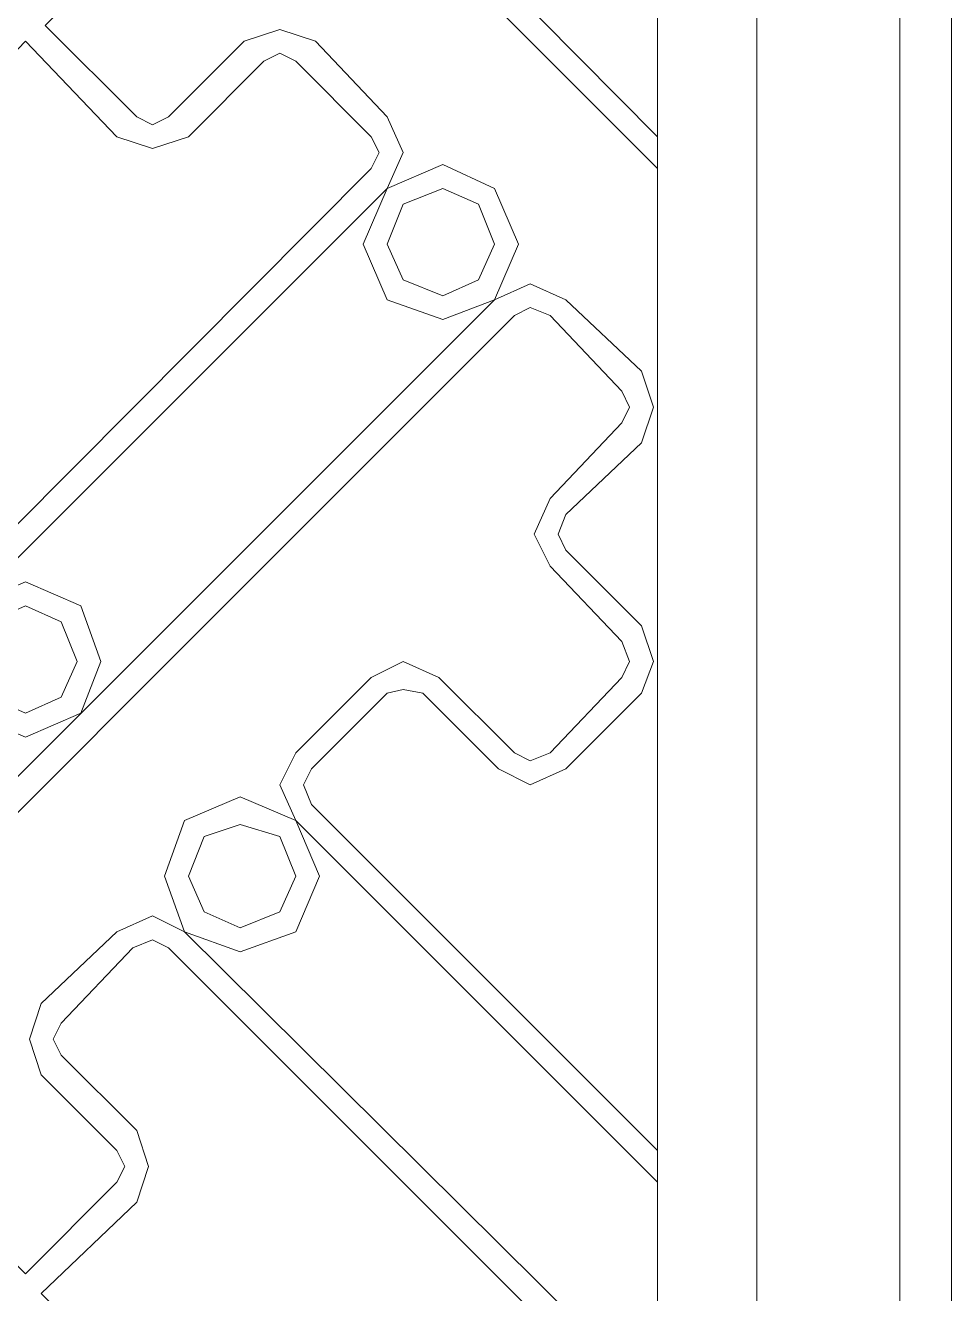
# Model space of a CAD drawing. Header units: centimetres. Extents: x -8.1 to 10.6, y -10.2 to 12.7.
# Drawn here: x 5.41 to 10.64, y 1.23 to 8.4 of the extents above; entities that cross this region are included whole.
import ezdxf

# ---------------------------------------------------------------- set-up
doc = ezdxf.new("R2010")
doc.units = ezdxf.units.CM
doc.header["$MEASUREMENT"] = 0
doc.layers.add('layer 1', color=7, linetype='Continuous')

msp = doc.modelspace()

# ---------------------------------------------------------------- linework, layer by layer
at = {"layer": 'layer 1', "color": 250, "lineweight": 0}
for points, knots in [([(-8.07089, 12.67001), (-8.07089, 12.67001), (10.64402, 12.67001), (10.64402, 12.67001), (10.64402, 12.67001), (10.64402, 12.67001), (10.64402, -10.17863), (10.64402, -10.17863), (10.64402, -10.17863), (10.64402, -10.17863), (-8.07089, -10.17863), (-8.07089, -10.17863), (-8.07089, -10.17863), (-8.07089, -10.17863), (-8.07089, 12.67001), (-8.07089, 12.67001)], [0, 0, 0, 0, 0.25, 0.25, 0.25, 0.25, 0.5, 0.5, 0.5, 0.5, 0.75, 0.75, 0.75, 0.75, 1, 1, 1, 1]), ([(-8.07089, 12.67001), (-8.07089, 12.67001), (10.64402, 12.67001), (10.64402, 12.67001), (10.64402, 12.67001), (10.64402, 12.67001), (10.64402, -10.17863), (10.64402, -10.17863), (10.64402, -10.17863), (10.64402, -10.17863), (-8.07089, -10.17863), (-8.07089, -10.17863), (-8.07089, -10.17863), (-8.07089, -10.17863), (-8.07089, 12.67001), (-8.07089, 12.67001)], [0, 0, 0, 0, 0.25, 0.25, 0.25, 0.25, 0.5, 0.5, 0.5, 0.5, 0.75, 0.75, 0.75, 0.75, 1, 1, 1, 1]), ([(-7.80124, 12.37812), (-7.80124, 12.37812), (10.35185, 12.37812), (10.35185, 12.37812), (10.35185, 12.37812), (10.35185, 12.37812), (10.35185, -9.90898), (10.35185, -9.90898), (10.35185, -9.90898), (10.35185, -9.90898), (-7.80124, -9.90898), (-7.80124, -9.90898), (-7.80124, -9.90898), (-7.80124, -9.90898), (-7.80124, 12.37812), (-7.80124, 12.37812)], [0, 0, 0, 0, 0.25, 0.25, 0.25, 0.25, 0.5, 0.5, 0.5, 0.5, 0.75, 0.75, 0.75, 0.75, 1, 1, 1, 1]), ([(-7.80124, 12.37812), (-7.80124, 12.37812), (10.35185, 12.37812), (10.35185, 12.37812), (10.35185, 12.37812), (10.35185, 12.37812), (10.35185, -9.90898), (10.35185, -9.90898), (10.35185, -9.90898), (10.35185, -9.90898), (-7.80124, -9.90898), (-7.80124, -9.90898), (-7.80124, -9.90898), (-7.80124, -9.90898), (-7.80124, 12.37812), (-7.80124, 12.37812)], [0, 0, 0, 0, 0.25, 0.25, 0.25, 0.25, 0.5, 0.5, 0.5, 0.5, 0.75, 0.75, 0.75, 0.75, 1, 1, 1, 1]), ([(-6.97005, 11.56916), (-6.97005, 11.56916), (9.54318, 11.56916), (9.54318, 11.56916), (9.54318, 11.56916), (9.54318, 11.56916), (9.54318, -9.07779), (9.54318, -9.07779), (9.54318, -9.07779), (9.54318, -9.07779), (-6.97005, -9.07779), (-6.97005, -9.07779), (-6.97005, -9.07779), (-6.97005, -9.07779), (-6.97005, 11.56916), (-6.97005, 11.56916)], [0, 0, 0, 0, 0.25, 0.25, 0.25, 0.25, 0.5, 0.5, 0.5, 0.5, 0.75, 0.75, 0.75, 0.75, 1, 1, 1, 1]), ([(-6.97005, 11.56916), (-6.97005, 11.56916), (9.54318, 11.56916), (9.54318, 11.56916), (9.54318, 11.56916), (9.54318, 11.56916), (9.54318, -9.07779), (9.54318, -9.07779), (9.54318, -9.07779), (9.54318, -9.07779), (-6.97005, -9.07779), (-6.97005, -9.07779), (-6.97005, -9.07779), (-6.97005, -9.07779), (-6.97005, 11.56916), (-6.97005, 11.56916)], [0, 0, 0, 0, 0.25, 0.25, 0.25, 0.25, 0.5, 0.5, 0.5, 0.5, 0.75, 0.75, 0.75, 0.75, 1, 1, 1, 1]), ([(1.83699, -8.53848), (1.83699, -8.53848), (1.83699, 11.00763), (1.83699, 11.00763), (1.83699, 11.00763), (1.83699, 11.00763), (8.98135, 11.00763), (8.98135, 11.00763), (8.98135, 11.00763), (8.98135, 11.00763), (8.98135, -8.53848), (8.98135, -8.53848), (8.98135, -8.53848), (8.98135, -8.53848), (1.83699, -8.53848), (1.83699, -8.53848)], [0, 0, 0, 0, 0.25, 0.25, 0.25, 0.25, 0.5, 0.5, 0.5, 0.5, 0.75, 0.75, 0.75, 0.75, 1, 1, 1, 1]), ([(1.83699, -8.53848), (1.83699, -8.53848), (1.83699, 11.00763), (1.83699, 11.00763), (1.83699, 11.00763), (1.83699, 11.00763), (8.98135, 11.00763), (8.98135, 11.00763), (8.98135, 11.00763), (8.98135, 11.00763), (8.98135, -8.53848), (8.98135, -8.53848), (8.98135, -8.53848), (8.98135, -8.53848), (1.83699, -8.53848), (1.83699, -8.53848)], [0, 0, 0, 0, 0.25, 0.25, 0.25, 0.25, 0.5, 0.5, 0.5, 0.5, 0.75, 0.75, 0.75, 0.75, 1, 1, 1, 1]), ([(8.98135, 7.77237), (8.98135, 7.77237), (6.33044, 10.4458), (6.33044, 10.4458), (6.33044, 10.4458), (6.33044, 10.4458), (6.12805, 10.53588), (6.12805, 10.53588), (6.12805, 10.53588), (6.12805, 10.53588), (5.92596, 10.4458), (5.92596, 10.4458), (5.92596, 10.4458), (5.92596, 10.4458), (5.52148, 10.01909), (5.52148, 10.01909), (5.52148, 10.01909), (5.52148, 10.01909), (5.43169, 9.83923), (5.43169, 9.83923), (5.43169, 9.83923), (5.43169, 9.83923), (5.52148, 9.63713), (5.52148, 9.63713), (5.52148, 9.63713), (5.52148, 9.63713), (5.92596, 9.21013), (5.92596, 9.21013)], [0, 0, 0, 0, 0.1428571, 0.1428571, 0.1428571, 0.1428571, 0.2857143, 0.2857143, 0.2857143, 0.2857143, 0.4285714, 0.4285714, 0.4285714, 0.4285714, 0.5714286, 0.5714286, 0.5714286, 0.5714286, 0.7142857, 0.7142857, 0.7142857, 0.7142857, 0.8571429, 0.8571429, 0.8571429, 0.8571429, 1, 1, 1, 1]), ([(8.98135, 7.77237), (8.98135, 7.77237), (6.33044, 10.4458), (6.33044, 10.4458), (6.33044, 10.4458), (6.33044, 10.4458), (6.12805, 10.53588), (6.12805, 10.53588), (6.12805, 10.53588), (6.12805, 10.53588), (5.92596, 10.4458), (5.92596, 10.4458), (5.92596, 10.4458), (5.92596, 10.4458), (5.52148, 10.01909), (5.52148, 10.01909), (5.52148, 10.01909), (5.52148, 10.01909), (5.43169, 9.83923), (5.43169, 9.83923), (5.43169, 9.83923), (5.43169, 9.83923), (5.52148, 9.63713), (5.52148, 9.63713), (5.52148, 9.63713), (5.52148, 9.63713), (5.92596, 9.21013), (5.92596, 9.21013)], [0, 0, 0, 0, 0.1428571, 0.1428571, 0.1428571, 0.1428571, 0.2857143, 0.2857143, 0.2857143, 0.2857143, 0.4285714, 0.4285714, 0.4285714, 0.4285714, 0.5714286, 0.5714286, 0.5714286, 0.5714286, 0.7142857, 0.7142857, 0.7142857, 0.7142857, 0.8571429, 0.8571429, 0.8571429, 0.8571429, 1, 1, 1, 1]), ([(8.98135, 7.5925), (8.98135, 7.5925), (6.21784, 10.35601), (6.21784, 10.35601), (6.21784, 10.35601), (6.21784, 10.35601), (6.12805, 10.40105), (6.12805, 10.40105), (6.12805, 10.40105), (6.12805, 10.40105), (6.03826, 10.35601), (6.03826, 10.35601), (6.03826, 10.35601), (6.03826, 10.35601), (5.61126, 9.92901), (5.61126, 9.92901), (5.61126, 9.92901), (5.61126, 9.92901), (5.56652, 9.83923), (5.56652, 9.83923), (5.56652, 9.83923), (5.56652, 9.83923), (5.61126, 9.72692), (5.61126, 9.72692), (5.61126, 9.72692), (5.61126, 9.72692), (6.03826, 9.30021), (6.03826, 9.30021)], [0, 0, 0, 0, 0.1428571, 0.1428571, 0.1428571, 0.1428571, 0.2857143, 0.2857143, 0.2857143, 0.2857143, 0.4285714, 0.4285714, 0.4285714, 0.4285714, 0.5714286, 0.5714286, 0.5714286, 0.5714286, 0.7142857, 0.7142857, 0.7142857, 0.7142857, 0.8571429, 0.8571429, 0.8571429, 0.8571429, 1, 1, 1, 1]), ([(8.98135, 7.5925), (8.98135, 7.5925), (6.21784, 10.35601), (6.21784, 10.35601), (6.21784, 10.35601), (6.21784, 10.35601), (6.12805, 10.40105), (6.12805, 10.40105), (6.12805, 10.40105), (6.12805, 10.40105), (6.03826, 10.35601), (6.03826, 10.35601), (6.03826, 10.35601), (6.03826, 10.35601), (5.61126, 9.92901), (5.61126, 9.92901), (5.61126, 9.92901), (5.61126, 9.92901), (5.56652, 9.83923), (5.56652, 9.83923), (5.56652, 9.83923), (5.56652, 9.83923), (5.61126, 9.72692), (5.61126, 9.72692), (5.61126, 9.72692), (5.61126, 9.72692), (6.03826, 9.30021), (6.03826, 9.30021)], [0, 0, 0, 0, 0.1428571, 0.1428571, 0.1428571, 0.1428571, 0.2857143, 0.2857143, 0.2857143, 0.2857143, 0.4285714, 0.4285714, 0.4285714, 0.4285714, 0.5714286, 0.5714286, 0.5714286, 0.5714286, 0.7142857, 0.7142857, 0.7142857, 0.7142857, 0.8571429, 0.8571429, 0.8571429, 0.8571429, 1, 1, 1, 1]), ([(6.03826, 8.91825), (6.03826, 8.91825), (5.52148, 8.40146), (5.52148, 8.40146), (5.52148, 8.40146), (5.52148, 8.40146), (6.03826, 7.88467), (6.03826, 7.88467), (6.03826, 7.88467), (6.03826, 7.88467), (6.12805, 7.83964), (6.12805, 7.83964), (6.12805, 7.83964), (6.12805, 7.83964), (6.21784, 7.88467), (6.21784, 7.88467), (6.21784, 7.88467), (6.21784, 7.88467), (6.64484, 8.31167), (6.64484, 8.31167)], [0, 0, 0, 0, 0.2, 0.2, 0.2, 0.2, 0.4, 0.4, 0.4, 0.4, 0.6, 0.6, 0.6, 0.6, 0.8, 0.8, 0.8, 0.8, 1, 1, 1, 1]), ([(6.03826, 8.91825), (6.03826, 8.91825), (5.52148, 8.40146), (5.52148, 8.40146), (5.52148, 8.40146), (5.52148, 8.40146), (6.03826, 7.88467), (6.03826, 7.88467), (6.03826, 7.88467), (6.03826, 7.88467), (6.12805, 7.83964), (6.12805, 7.83964), (6.12805, 7.83964), (6.12805, 7.83964), (6.21784, 7.88467), (6.21784, 7.88467), (6.21784, 7.88467), (6.21784, 7.88467), (6.64484, 8.31167), (6.64484, 8.31167)], [0, 0, 0, 0, 0.2, 0.2, 0.2, 0.2, 0.4, 0.4, 0.4, 0.4, 0.6, 0.6, 0.6, 0.6, 0.8, 0.8, 0.8, 0.8, 1, 1, 1, 1]), ([(7.04932, 8.31167), (7.04932, 8.31167), (6.84693, 8.37894), (6.84693, 8.37894), (6.84693, 8.37894), (6.84693, 8.37894), (6.64484, 8.31167), (6.64484, 8.31167)], [0, 0, 0, 0, 0.5, 0.5, 0.5, 0.5, 1, 1, 1, 1]), ([(7.04932, 8.31167), (7.04932, 8.31167), (6.84693, 8.37894), (6.84693, 8.37894), (6.84693, 8.37894), (6.84693, 8.37894), (6.64484, 8.31167), (6.64484, 8.31167)], [0, 0, 0, 0, 0.5, 0.5, 0.5, 0.5, 1, 1, 1, 1]), ([(4.89238, 7.77237), (4.89238, 7.77237), (5.40917, 8.31167), (5.40917, 8.31167), (5.40917, 8.31167), (5.40917, 8.31167), (5.92596, 7.77237), (5.92596, 7.77237), (5.92596, 7.77237), (5.92596, 7.77237), (6.12805, 7.70481), (6.12805, 7.70481), (6.12805, 7.70481), (6.12805, 7.70481), (6.33044, 7.77237), (6.33044, 7.77237), (6.33044, 7.77237), (6.33044, 7.77237), (6.75715, 8.19908), (6.75715, 8.19908)], [0, 0, 0, 0, 0.2, 0.2, 0.2, 0.2, 0.4, 0.4, 0.4, 0.4, 0.6, 0.6, 0.6, 0.6, 0.8, 0.8, 0.8, 0.8, 1, 1, 1, 1]), ([(4.89238, 7.77237), (4.89238, 7.77237), (5.40917, 8.31167), (5.40917, 8.31167), (5.40917, 8.31167), (5.40917, 8.31167), (5.92596, 7.77237), (5.92596, 7.77237), (5.92596, 7.77237), (5.92596, 7.77237), (6.12805, 7.70481), (6.12805, 7.70481), (6.12805, 7.70481), (6.12805, 7.70481), (6.33044, 7.77237), (6.33044, 7.77237), (6.33044, 7.77237), (6.33044, 7.77237), (6.75715, 8.19908), (6.75715, 8.19908)], [0, 0, 0, 0, 0.2, 0.2, 0.2, 0.2, 0.4, 0.4, 0.4, 0.4, 0.6, 0.6, 0.6, 0.6, 0.8, 0.8, 0.8, 0.8, 1, 1, 1, 1]), ([(6.93701, 8.19908), (6.93701, 8.19908), (6.84693, 8.24412), (6.84693, 8.24412), (6.84693, 8.24412), (6.84693, 8.24412), (6.75715, 8.19908), (6.75715, 8.19908)], [0, 0, 0, 0, 0.5, 0.5, 0.5, 0.5, 1, 1, 1, 1]), ([(6.93701, 8.19908), (6.93701, 8.19908), (6.84693, 8.24412), (6.84693, 8.24412), (6.84693, 8.24412), (6.84693, 8.24412), (6.75715, 8.19908), (6.75715, 8.19908)], [0, 0, 0, 0, 0.5, 0.5, 0.5, 0.5, 1, 1, 1, 1]), ([(7.4538, 7.48019), (7.4538, 7.48019), (7.54359, 7.68258), (7.54359, 7.68258), (7.54359, 7.68258), (7.54359, 7.68258), (7.4538, 7.88467), (7.4538, 7.88467)], [0, 0, 0, 0, 0.5, 0.5, 0.5, 0.5, 1, 1, 1, 1]), ([(7.4538, 7.48019), (7.4538, 7.48019), (7.54359, 7.68258), (7.54359, 7.68258), (7.54359, 7.68258), (7.54359, 7.68258), (7.4538, 7.88467), (7.4538, 7.88467)], [0, 0, 0, 0, 0.5, 0.5, 0.5, 0.5, 1, 1, 1, 1]), ([(7.36372, 7.5925), (7.36372, 7.5925), (7.40876, 7.68258), (7.40876, 7.68258), (7.40876, 7.68258), (7.40876, 7.68258), (7.36372, 7.77237), (7.36372, 7.77237)], [0, 0, 0, 0, 0.5, 0.5, 0.5, 0.5, 1, 1, 1, 1]), ([(7.36372, 7.5925), (7.36372, 7.5925), (7.40876, 7.68258), (7.40876, 7.68258), (7.40876, 7.68258), (7.40876, 7.68258), (7.36372, 7.77237), (7.36372, 7.77237)], [0, 0, 0, 0, 0.5, 0.5, 0.5, 0.5, 1, 1, 1, 1]), ([(8.1952, 7.16579), (8.1952, 7.16579), (8.06037, 7.48019), (8.06037, 7.48019), (8.06037, 7.48019), (8.06037, 7.48019), (7.7682, 7.61502), (7.7682, 7.61502), (7.7682, 7.61502), (7.7682, 7.61502), (7.4538, 7.48019), (7.4538, 7.48019), (7.4538, 7.48019), (7.4538, 7.48019), (7.31897, 7.16579), (7.31897, 7.16579), (7.31897, 7.16579), (7.31897, 7.16579), (7.4538, 6.8511), (7.4538, 6.8511), (7.4538, 6.8511), (7.4538, 6.8511), (7.7682, 6.73879), (7.7682, 6.73879), (7.7682, 6.73879), (7.7682, 6.73879), (8.06037, 6.8511), (8.06037, 6.8511), (8.06037, 6.8511), (8.06037, 6.8511), (8.1952, 7.16579), (8.1952, 7.16579)], [0, 0, 0, 0, 0.125, 0.125, 0.125, 0.125, 0.25, 0.25, 0.25, 0.25, 0.375, 0.375, 0.375, 0.375, 0.5, 0.5, 0.5, 0.5, 0.625, 0.625, 0.625, 0.625, 0.75, 0.75, 0.75, 0.75, 0.875, 0.875, 0.875, 0.875, 1, 1, 1, 1]), ([(8.1952, 7.16579), (8.1952, 7.16579), (8.06037, 7.48019), (8.06037, 7.48019), (8.06037, 7.48019), (8.06037, 7.48019), (7.7682, 7.61502), (7.7682, 7.61502), (7.7682, 7.61502), (7.7682, 7.61502), (7.4538, 7.48019), (7.4538, 7.48019), (7.4538, 7.48019), (7.4538, 7.48019), (7.31897, 7.16579), (7.31897, 7.16579), (7.31897, 7.16579), (7.31897, 7.16579), (7.4538, 6.8511), (7.4538, 6.8511), (7.4538, 6.8511), (7.4538, 6.8511), (7.7682, 6.73879), (7.7682, 6.73879), (7.7682, 6.73879), (7.7682, 6.73879), (8.06037, 6.8511), (8.06037, 6.8511), (8.06037, 6.8511), (8.06037, 6.8511), (8.1952, 7.16579), (8.1952, 7.16579)], [0, 0, 0, 0, 0.125, 0.125, 0.125, 0.125, 0.25, 0.25, 0.25, 0.25, 0.375, 0.375, 0.375, 0.375, 0.5, 0.5, 0.5, 0.5, 0.625, 0.625, 0.625, 0.625, 0.75, 0.75, 0.75, 0.75, 0.875, 0.875, 0.875, 0.875, 1, 1, 1, 1]), ([(8.06037, 7.16579), (8.06037, 7.16579), (7.9703, 7.39041), (7.9703, 7.39041), (7.9703, 7.39041), (7.9703, 7.39041), (7.7682, 7.48019), (7.7682, 7.48019), (7.7682, 7.48019), (7.7682, 7.48019), (7.54359, 7.39041), (7.54359, 7.39041), (7.54359, 7.39041), (7.54359, 7.39041), (7.4538, 7.16579), (7.4538, 7.16579), (7.4538, 7.16579), (7.4538, 7.16579), (7.54359, 6.96341), (7.54359, 6.96341), (7.54359, 6.96341), (7.54359, 6.96341), (7.7682, 6.87362), (7.7682, 6.87362), (7.7682, 6.87362), (7.7682, 6.87362), (7.9703, 6.96341), (7.9703, 6.96341), (7.9703, 6.96341), (7.9703, 6.96341), (8.06037, 7.16579), (8.06037, 7.16579)], [0, 0, 0, 0, 0.125, 0.125, 0.125, 0.125, 0.25, 0.25, 0.25, 0.25, 0.375, 0.375, 0.375, 0.375, 0.5, 0.5, 0.5, 0.5, 0.625, 0.625, 0.625, 0.625, 0.75, 0.75, 0.75, 0.75, 0.875, 0.875, 0.875, 0.875, 1, 1, 1, 1]), ([(8.06037, 7.16579), (8.06037, 7.16579), (7.9703, 7.39041), (7.9703, 7.39041), (7.9703, 7.39041), (7.9703, 7.39041), (7.7682, 7.48019), (7.7682, 7.48019), (7.7682, 7.48019), (7.7682, 7.48019), (7.54359, 7.39041), (7.54359, 7.39041), (7.54359, 7.39041), (7.54359, 7.39041), (7.4538, 7.16579), (7.4538, 7.16579), (7.4538, 7.16579), (7.4538, 7.16579), (7.54359, 6.96341), (7.54359, 6.96341), (7.54359, 6.96341), (7.54359, 6.96341), (7.7682, 6.87362), (7.7682, 6.87362), (7.7682, 6.87362), (7.7682, 6.87362), (7.9703, 6.96341), (7.9703, 6.96341), (7.9703, 6.96341), (7.9703, 6.96341), (8.06037, 7.16579), (8.06037, 7.16579)], [0, 0, 0, 0, 0.125, 0.125, 0.125, 0.125, 0.25, 0.25, 0.25, 0.25, 0.375, 0.375, 0.375, 0.375, 0.5, 0.5, 0.5, 0.5, 0.625, 0.625, 0.625, 0.625, 0.75, 0.75, 0.75, 0.75, 0.875, 0.875, 0.875, 0.875, 1, 1, 1, 1]), ([(8.46457, 6.8511), (8.46457, 6.8511), (8.26247, 6.94118), (8.26247, 6.94118), (8.26247, 6.94118), (8.26247, 6.94118), (8.06037, 6.8511), (8.06037, 6.8511)], [0, 0, 0, 0, 0.5, 0.5, 0.5, 0.5, 1, 1, 1, 1]), ([(8.46457, 6.8511), (8.46457, 6.8511), (8.26247, 6.94118), (8.26247, 6.94118), (8.26247, 6.94118), (8.26247, 6.94118), (8.06037, 6.8511), (8.06037, 6.8511)], [0, 0, 0, 0, 0.5, 0.5, 0.5, 0.5, 1, 1, 1, 1]), ([(8.37478, 6.76131), (8.37478, 6.76131), (8.26247, 6.80635), (8.26247, 6.80635), (8.26247, 6.80635), (8.26247, 6.80635), (8.17268, 6.76131), (8.17268, 6.76131)], [0, 0, 0, 0, 0.5, 0.5, 0.5, 0.5, 1, 1, 1, 1]), ([(8.37478, 6.76131), (8.37478, 6.76131), (8.26247, 6.80635), (8.26247, 6.80635), (8.26247, 6.80635), (8.26247, 6.80635), (8.17268, 6.76131), (8.17268, 6.76131)], [0, 0, 0, 0, 0.5, 0.5, 0.5, 0.5, 1, 1, 1, 1]), ([(8.89156, 6.04243), (8.89156, 6.04243), (8.95883, 6.24452), (8.95883, 6.24452), (8.95883, 6.24452), (8.95883, 6.24452), (8.89156, 6.44691), (8.89156, 6.44691)], [0, 0, 0, 0, 0.5, 0.5, 0.5, 0.5, 1, 1, 1, 1]), ([(8.89156, 6.04243), (8.89156, 6.04243), (8.95883, 6.24452), (8.95883, 6.24452), (8.95883, 6.24452), (8.95883, 6.24452), (8.89156, 6.44691), (8.89156, 6.44691)], [0, 0, 0, 0, 0.5, 0.5, 0.5, 0.5, 1, 1, 1, 1]), ([(8.77926, 6.15474), (8.77926, 6.15474), (8.82401, 6.24452), (8.82401, 6.24452), (8.82401, 6.24452), (8.82401, 6.24452), (8.77926, 6.3346), (8.77926, 6.3346)], [0, 0, 0, 0, 0.5, 0.5, 0.5, 0.5, 1, 1, 1, 1]), ([(8.77926, 6.15474), (8.77926, 6.15474), (8.82401, 6.24452), (8.82401, 6.24452), (8.82401, 6.24452), (8.82401, 6.24452), (8.77926, 6.3346), (8.77926, 6.3346)], [0, 0, 0, 0, 0.5, 0.5, 0.5, 0.5, 1, 1, 1, 1]), ([(8.77926, 6.15474), (8.77926, 6.15474), (8.37478, 5.72774), (8.37478, 5.72774), (8.37478, 5.72774), (8.37478, 5.72774), (8.28499, 5.52564), (8.28499, 5.52564), (8.28499, 5.52564), (8.28499, 5.52564), (8.37478, 5.34578), (8.37478, 5.34578), (8.37478, 5.34578), (8.37478, 5.34578), (8.77926, 4.91907), (8.77926, 4.91907)], [0, 0, 0, 0, 0.25, 0.25, 0.25, 0.25, 0.5, 0.5, 0.5, 0.5, 0.75, 0.75, 0.75, 0.75, 1, 1, 1, 1]), ([(8.77926, 6.15474), (8.77926, 6.15474), (8.37478, 5.72774), (8.37478, 5.72774), (8.37478, 5.72774), (8.37478, 5.72774), (8.28499, 5.52564), (8.28499, 5.52564), (8.28499, 5.52564), (8.28499, 5.52564), (8.37478, 5.34578), (8.37478, 5.34578), (8.37478, 5.34578), (8.37478, 5.34578), (8.77926, 4.91907), (8.77926, 4.91907)], [0, 0, 0, 0, 0.25, 0.25, 0.25, 0.25, 0.5, 0.5, 0.5, 0.5, 0.75, 0.75, 0.75, 0.75, 1, 1, 1, 1]), ([(8.89156, 6.04243), (8.89156, 6.04243), (8.46457, 5.63795), (8.46457, 5.63795), (8.46457, 5.63795), (8.46457, 5.63795), (8.41982, 5.52564), (8.41982, 5.52564), (8.41982, 5.52564), (8.41982, 5.52564), (8.46457, 5.43585), (8.46457, 5.43585), (8.46457, 5.43585), (8.46457, 5.43585), (8.89156, 5.00885), (8.89156, 5.00885)], [0, 0, 0, 0, 0.25, 0.25, 0.25, 0.25, 0.5, 0.5, 0.5, 0.5, 0.75, 0.75, 0.75, 0.75, 1, 1, 1, 1]), ([(8.89156, 6.04243), (8.89156, 6.04243), (8.46457, 5.63795), (8.46457, 5.63795), (8.46457, 5.63795), (8.46457, 5.63795), (8.41982, 5.52564), (8.41982, 5.52564), (8.41982, 5.52564), (8.41982, 5.52564), (8.46457, 5.43585), (8.46457, 5.43585), (8.46457, 5.43585), (8.46457, 5.43585), (8.89156, 5.00885), (8.89156, 5.00885)], [0, 0, 0, 0, 0.25, 0.25, 0.25, 0.25, 0.5, 0.5, 0.5, 0.5, 0.75, 0.75, 0.75, 0.75, 1, 1, 1, 1]), ([(5.83617, 4.80676), (5.83617, 4.80676), (5.72357, 5.12116), (5.72357, 5.12116), (5.72357, 5.12116), (5.72357, 5.12116), (5.40917, 5.25599), (5.40917, 5.25599), (5.40917, 5.25599), (5.40917, 5.25599), (5.09477, 5.12116), (5.09477, 5.12116), (5.09477, 5.12116), (5.09477, 5.12116), (4.98217, 4.80676), (4.98217, 4.80676), (4.98217, 4.80676), (4.98217, 4.80676), (5.09477, 4.51459), (5.09477, 4.51459), (5.09477, 4.51459), (5.09477, 4.51459), (5.40917, 4.37976), (5.40917, 4.37976), (5.40917, 4.37976), (5.40917, 4.37976), (5.72357, 4.51459), (5.72357, 4.51459), (5.72357, 4.51459), (5.72357, 4.51459), (5.83617, 4.80676), (5.83617, 4.80676)], [0, 0, 0, 0, 0.125, 0.125, 0.125, 0.125, 0.25, 0.25, 0.25, 0.25, 0.375, 0.375, 0.375, 0.375, 0.5, 0.5, 0.5, 0.5, 0.625, 0.625, 0.625, 0.625, 0.75, 0.75, 0.75, 0.75, 0.875, 0.875, 0.875, 0.875, 1, 1, 1, 1]), ([(5.83617, 4.80676), (5.83617, 4.80676), (5.72357, 5.12116), (5.72357, 5.12116), (5.72357, 5.12116), (5.72357, 5.12116), (5.40917, 5.25599), (5.40917, 5.25599), (5.40917, 5.25599), (5.40917, 5.25599), (5.09477, 5.12116), (5.09477, 5.12116), (5.09477, 5.12116), (5.09477, 5.12116), (4.98217, 4.80676), (4.98217, 4.80676), (4.98217, 4.80676), (4.98217, 4.80676), (5.09477, 4.51459), (5.09477, 4.51459), (5.09477, 4.51459), (5.09477, 4.51459), (5.40917, 4.37976), (5.40917, 4.37976), (5.40917, 4.37976), (5.40917, 4.37976), (5.72357, 4.51459), (5.72357, 4.51459), (5.72357, 4.51459), (5.72357, 4.51459), (5.83617, 4.80676), (5.83617, 4.80676)], [0, 0, 0, 0, 0.125, 0.125, 0.125, 0.125, 0.25, 0.25, 0.25, 0.25, 0.375, 0.375, 0.375, 0.375, 0.5, 0.5, 0.5, 0.5, 0.625, 0.625, 0.625, 0.625, 0.75, 0.75, 0.75, 0.75, 0.875, 0.875, 0.875, 0.875, 1, 1, 1, 1]), ([(5.70134, 4.80676), (5.70134, 4.80676), (5.61126, 5.03137), (5.61126, 5.03137), (5.61126, 5.03137), (5.61126, 5.03137), (5.40917, 5.12116), (5.40917, 5.12116), (5.40917, 5.12116), (5.40917, 5.12116), (5.20707, 5.03137), (5.20707, 5.03137), (5.20707, 5.03137), (5.20707, 5.03137), (5.117, 4.80676), (5.117, 4.80676), (5.117, 4.80676), (5.117, 4.80676), (5.20707, 4.60437), (5.20707, 4.60437), (5.20707, 4.60437), (5.20707, 4.60437), (5.40917, 4.51459), (5.40917, 4.51459), (5.40917, 4.51459), (5.40917, 4.51459), (5.61126, 4.60437), (5.61126, 4.60437), (5.61126, 4.60437), (5.61126, 4.60437), (5.70134, 4.80676), (5.70134, 4.80676)], [0, 0, 0, 0, 0.125, 0.125, 0.125, 0.125, 0.25, 0.25, 0.25, 0.25, 0.375, 0.375, 0.375, 0.375, 0.5, 0.5, 0.5, 0.5, 0.625, 0.625, 0.625, 0.625, 0.75, 0.75, 0.75, 0.75, 0.875, 0.875, 0.875, 0.875, 1, 1, 1, 1]), ([(5.70134, 4.80676), (5.70134, 4.80676), (5.61126, 5.03137), (5.61126, 5.03137), (5.61126, 5.03137), (5.61126, 5.03137), (5.40917, 5.12116), (5.40917, 5.12116), (5.40917, 5.12116), (5.40917, 5.12116), (5.20707, 5.03137), (5.20707, 5.03137), (5.20707, 5.03137), (5.20707, 5.03137), (5.117, 4.80676), (5.117, 4.80676), (5.117, 4.80676), (5.117, 4.80676), (5.20707, 4.60437), (5.20707, 4.60437), (5.20707, 4.60437), (5.20707, 4.60437), (5.40917, 4.51459), (5.40917, 4.51459), (5.40917, 4.51459), (5.40917, 4.51459), (5.61126, 4.60437), (5.61126, 4.60437), (5.61126, 4.60437), (5.61126, 4.60437), (5.70134, 4.80676), (5.70134, 4.80676)], [0, 0, 0, 0, 0.125, 0.125, 0.125, 0.125, 0.25, 0.25, 0.25, 0.25, 0.375, 0.375, 0.375, 0.375, 0.5, 0.5, 0.5, 0.5, 0.625, 0.625, 0.625, 0.625, 0.75, 0.75, 0.75, 0.75, 0.875, 0.875, 0.875, 0.875, 1, 1, 1, 1]), ([(8.89156, 4.62689), (8.89156, 4.62689), (8.95883, 4.80676), (8.95883, 4.80676), (8.95883, 4.80676), (8.95883, 4.80676), (8.89156, 5.00885), (8.89156, 5.00885)], [0, 0, 0, 0, 0.5, 0.5, 0.5, 0.5, 1, 1, 1, 1]), ([(8.89156, 4.62689), (8.89156, 4.62689), (8.95883, 4.80676), (8.95883, 4.80676), (8.95883, 4.80676), (8.95883, 4.80676), (8.89156, 5.00885), (8.89156, 5.00885)], [0, 0, 0, 0, 0.5, 0.5, 0.5, 0.5, 1, 1, 1, 1]), ([(8.77926, 4.71697), (8.77926, 4.71697), (8.82401, 4.80676), (8.82401, 4.80676), (8.82401, 4.80676), (8.82401, 4.80676), (8.77926, 4.91907), (8.77926, 4.91907)], [0, 0, 0, 0, 0.5, 0.5, 0.5, 0.5, 1, 1, 1, 1]), ([(8.77926, 4.71697), (8.77926, 4.71697), (8.82401, 4.80676), (8.82401, 4.80676), (8.82401, 4.80676), (8.82401, 4.80676), (8.77926, 4.91907), (8.77926, 4.91907)], [0, 0, 0, 0, 0.5, 0.5, 0.5, 0.5, 1, 1, 1, 1]), ([(8.17268, 4.28997), (8.17268, 4.28997), (7.74568, 4.71697), (7.74568, 4.71697), (7.74568, 4.71697), (7.74568, 4.71697), (7.54359, 4.80676), (7.54359, 4.80676), (7.54359, 4.80676), (7.54359, 4.80676), (7.36372, 4.71697), (7.36372, 4.71697), (7.36372, 4.71697), (7.36372, 4.71697), (6.93701, 4.28997), (6.93701, 4.28997), (6.93701, 4.28997), (6.93701, 4.28997), (6.84693, 4.11011), (6.84693, 4.11011), (6.84693, 4.11011), (6.84693, 4.11011), (6.93701, 3.90801), (6.93701, 3.90801), (6.93701, 3.90801), (6.93701, 3.90801), (8.98135, 1.86367), (8.98135, 1.86367)], [0, 0, 0, 0, 0.1428571, 0.1428571, 0.1428571, 0.1428571, 0.2857143, 0.2857143, 0.2857143, 0.2857143, 0.4285714, 0.4285714, 0.4285714, 0.4285714, 0.5714286, 0.5714286, 0.5714286, 0.5714286, 0.7142857, 0.7142857, 0.7142857, 0.7142857, 0.8571429, 0.8571429, 0.8571429, 0.8571429, 1, 1, 1, 1]), ([(8.17268, 4.28997), (8.17268, 4.28997), (7.74568, 4.71697), (7.74568, 4.71697), (7.74568, 4.71697), (7.74568, 4.71697), (7.54359, 4.80676), (7.54359, 4.80676), (7.54359, 4.80676), (7.54359, 4.80676), (7.36372, 4.71697), (7.36372, 4.71697), (7.36372, 4.71697), (7.36372, 4.71697), (6.93701, 4.28997), (6.93701, 4.28997), (6.93701, 4.28997), (6.93701, 4.28997), (6.84693, 4.11011), (6.84693, 4.11011), (6.84693, 4.11011), (6.84693, 4.11011), (6.93701, 3.90801), (6.93701, 3.90801), (6.93701, 3.90801), (6.93701, 3.90801), (8.98135, 1.86367), (8.98135, 1.86367)], [0, 0, 0, 0, 0.1428571, 0.1428571, 0.1428571, 0.1428571, 0.2857143, 0.2857143, 0.2857143, 0.2857143, 0.4285714, 0.4285714, 0.4285714, 0.4285714, 0.5714286, 0.5714286, 0.5714286, 0.5714286, 0.7142857, 0.7142857, 0.7142857, 0.7142857, 0.8571429, 0.8571429, 0.8571429, 0.8571429, 1, 1, 1, 1]), ([(8.08261, 4.20018), (8.08261, 4.20018), (7.65589, 4.62689), (7.65589, 4.62689), (7.65589, 4.62689), (7.65589, 4.62689), (7.54359, 4.64941), (7.54359, 4.64941), (7.54359, 4.64941), (7.54359, 4.64941), (7.4538, 4.62689), (7.4538, 4.62689), (7.4538, 4.62689), (7.4538, 4.62689), (7.0268, 4.20018), (7.0268, 4.20018), (7.0268, 4.20018), (7.0268, 4.20018), (6.98176, 4.11011), (6.98176, 4.11011), (6.98176, 4.11011), (6.98176, 4.11011), (7.0268, 3.9978), (7.0268, 3.9978), (7.0268, 3.9978), (7.0268, 3.9978), (8.98135, 2.04325), (8.98135, 2.04325)], [0, 0, 0, 0, 0.1428571, 0.1428571, 0.1428571, 0.1428571, 0.2857143, 0.2857143, 0.2857143, 0.2857143, 0.4285714, 0.4285714, 0.4285714, 0.4285714, 0.5714286, 0.5714286, 0.5714286, 0.5714286, 0.7142857, 0.7142857, 0.7142857, 0.7142857, 0.8571429, 0.8571429, 0.8571429, 0.8571429, 1, 1, 1, 1]), ([(8.08261, 4.20018), (8.08261, 4.20018), (7.65589, 4.62689), (7.65589, 4.62689), (7.65589, 4.62689), (7.65589, 4.62689), (7.54359, 4.64941), (7.54359, 4.64941), (7.54359, 4.64941), (7.54359, 4.64941), (7.4538, 4.62689), (7.4538, 4.62689), (7.4538, 4.62689), (7.4538, 4.62689), (7.0268, 4.20018), (7.0268, 4.20018), (7.0268, 4.20018), (7.0268, 4.20018), (6.98176, 4.11011), (6.98176, 4.11011), (6.98176, 4.11011), (6.98176, 4.11011), (7.0268, 3.9978), (7.0268, 3.9978), (7.0268, 3.9978), (7.0268, 3.9978), (8.98135, 2.04325), (8.98135, 2.04325)], [0, 0, 0, 0, 0.1428571, 0.1428571, 0.1428571, 0.1428571, 0.2857143, 0.2857143, 0.2857143, 0.2857143, 0.4285714, 0.4285714, 0.4285714, 0.4285714, 0.5714286, 0.5714286, 0.5714286, 0.5714286, 0.7142857, 0.7142857, 0.7142857, 0.7142857, 0.8571429, 0.8571429, 0.8571429, 0.8571429, 1, 1, 1, 1]), ([(8.17268, 4.28997), (8.17268, 4.28997), (8.26247, 4.24493), (8.26247, 4.24493), (8.26247, 4.24493), (8.26247, 4.24493), (8.37478, 4.28997), (8.37478, 4.28997)], [0, 0, 0, 0, 0.5, 0.5, 0.5, 0.5, 1, 1, 1, 1]), ([(8.17268, 4.28997), (8.17268, 4.28997), (8.26247, 4.24493), (8.26247, 4.24493), (8.26247, 4.24493), (8.26247, 4.24493), (8.37478, 4.28997), (8.37478, 4.28997)], [0, 0, 0, 0, 0.5, 0.5, 0.5, 0.5, 1, 1, 1, 1]), ([(8.08261, 4.20018), (8.08261, 4.20018), (8.26247, 4.11011), (8.26247, 4.11011), (8.26247, 4.11011), (8.26247, 4.11011), (8.46457, 4.20018), (8.46457, 4.20018)], [0, 0, 0, 0, 0.5, 0.5, 0.5, 0.5, 1, 1, 1, 1]), ([(8.08261, 4.20018), (8.08261, 4.20018), (8.26247, 4.11011), (8.26247, 4.11011), (8.26247, 4.11011), (8.26247, 4.11011), (8.46457, 4.20018), (8.46457, 4.20018)], [0, 0, 0, 0, 0.5, 0.5, 0.5, 0.5, 1, 1, 1, 1]), ([(7.07184, 3.59361), (7.07184, 3.59361), (6.93701, 3.90801), (6.93701, 3.90801), (6.93701, 3.90801), (6.93701, 3.90801), (6.62232, 4.04284), (6.62232, 4.04284), (6.62232, 4.04284), (6.62232, 4.04284), (6.30792, 3.90801), (6.30792, 3.90801), (6.30792, 3.90801), (6.30792, 3.90801), (6.19561, 3.59361), (6.19561, 3.59361), (6.19561, 3.59361), (6.19561, 3.59361), (6.30792, 3.27892), (6.30792, 3.27892), (6.30792, 3.27892), (6.30792, 3.27892), (6.62232, 3.16661), (6.62232, 3.16661), (6.62232, 3.16661), (6.62232, 3.16661), (6.93701, 3.27892), (6.93701, 3.27892), (6.93701, 3.27892), (6.93701, 3.27892), (7.07184, 3.59361), (7.07184, 3.59361)], [0, 0, 0, 0, 0.125, 0.125, 0.125, 0.125, 0.25, 0.25, 0.25, 0.25, 0.375, 0.375, 0.375, 0.375, 0.5, 0.5, 0.5, 0.5, 0.625, 0.625, 0.625, 0.625, 0.75, 0.75, 0.75, 0.75, 0.875, 0.875, 0.875, 0.875, 1, 1, 1, 1]), ([(7.07184, 3.59361), (7.07184, 3.59361), (6.93701, 3.90801), (6.93701, 3.90801), (6.93701, 3.90801), (6.93701, 3.90801), (6.62232, 4.04284), (6.62232, 4.04284), (6.62232, 4.04284), (6.62232, 4.04284), (6.30792, 3.90801), (6.30792, 3.90801), (6.30792, 3.90801), (6.30792, 3.90801), (6.19561, 3.59361), (6.19561, 3.59361), (6.19561, 3.59361), (6.19561, 3.59361), (6.30792, 3.27892), (6.30792, 3.27892), (6.30792, 3.27892), (6.30792, 3.27892), (6.62232, 3.16661), (6.62232, 3.16661), (6.62232, 3.16661), (6.62232, 3.16661), (6.93701, 3.27892), (6.93701, 3.27892), (6.93701, 3.27892), (6.93701, 3.27892), (7.07184, 3.59361), (7.07184, 3.59361)], [0, 0, 0, 0, 0.125, 0.125, 0.125, 0.125, 0.25, 0.25, 0.25, 0.25, 0.375, 0.375, 0.375, 0.375, 0.5, 0.5, 0.5, 0.5, 0.625, 0.625, 0.625, 0.625, 0.75, 0.75, 0.75, 0.75, 0.875, 0.875, 0.875, 0.875, 1, 1, 1, 1]), ([(6.93701, 3.59361), (6.93701, 3.59361), (6.84693, 3.81822), (6.84693, 3.81822), (6.84693, 3.81822), (6.84693, 3.81822), (6.62232, 3.88549), (6.62232, 3.88549), (6.62232, 3.88549), (6.62232, 3.88549), (6.42022, 3.81822), (6.42022, 3.81822), (6.42022, 3.81822), (6.42022, 3.81822), (6.33044, 3.59361), (6.33044, 3.59361), (6.33044, 3.59361), (6.33044, 3.59361), (6.42022, 3.39122), (6.42022, 3.39122), (6.42022, 3.39122), (6.42022, 3.39122), (6.62232, 3.30143), (6.62232, 3.30143), (6.62232, 3.30143), (6.62232, 3.30143), (6.84693, 3.39122), (6.84693, 3.39122), (6.84693, 3.39122), (6.84693, 3.39122), (6.93701, 3.59361), (6.93701, 3.59361)], [0, 0, 0, 0, 0.125, 0.125, 0.125, 0.125, 0.25, 0.25, 0.25, 0.25, 0.375, 0.375, 0.375, 0.375, 0.5, 0.5, 0.5, 0.5, 0.625, 0.625, 0.625, 0.625, 0.75, 0.75, 0.75, 0.75, 0.875, 0.875, 0.875, 0.875, 1, 1, 1, 1]), ([(6.93701, 3.59361), (6.93701, 3.59361), (6.84693, 3.81822), (6.84693, 3.81822), (6.84693, 3.81822), (6.84693, 3.81822), (6.62232, 3.88549), (6.62232, 3.88549), (6.62232, 3.88549), (6.62232, 3.88549), (6.42022, 3.81822), (6.42022, 3.81822), (6.42022, 3.81822), (6.42022, 3.81822), (6.33044, 3.59361), (6.33044, 3.59361), (6.33044, 3.59361), (6.33044, 3.59361), (6.42022, 3.39122), (6.42022, 3.39122), (6.42022, 3.39122), (6.42022, 3.39122), (6.62232, 3.30143), (6.62232, 3.30143), (6.62232, 3.30143), (6.62232, 3.30143), (6.84693, 3.39122), (6.84693, 3.39122), (6.84693, 3.39122), (6.84693, 3.39122), (6.93701, 3.59361), (6.93701, 3.59361)], [0, 0, 0, 0, 0.125, 0.125, 0.125, 0.125, 0.25, 0.25, 0.25, 0.25, 0.375, 0.375, 0.375, 0.375, 0.5, 0.5, 0.5, 0.5, 0.625, 0.625, 0.625, 0.625, 0.75, 0.75, 0.75, 0.75, 0.875, 0.875, 0.875, 0.875, 1, 1, 1, 1]), ([(8.98135, 0.628), (8.98135, 0.628), (6.30792, 3.27892), (6.30792, 3.27892), (6.30792, 3.27892), (6.30792, 3.27892), (6.12805, 3.3687), (6.12805, 3.3687), (6.12805, 3.3687), (6.12805, 3.3687), (5.92596, 3.27892), (5.92596, 3.27892), (5.92596, 3.27892), (5.92596, 3.27892), (5.49896, 2.87444), (5.49896, 2.87444), (5.49896, 2.87444), (5.49896, 2.87444), (5.43169, 2.67234), (5.43169, 2.67234), (5.43169, 2.67234), (5.43169, 2.67234), (5.49896, 2.47024), (5.49896, 2.47024), (5.49896, 2.47024), (5.49896, 2.47024), (5.92596, 2.04325), (5.92596, 2.04325)], [0, 0, 0, 0, 0.1428571, 0.1428571, 0.1428571, 0.1428571, 0.2857143, 0.2857143, 0.2857143, 0.2857143, 0.4285714, 0.4285714, 0.4285714, 0.4285714, 0.5714286, 0.5714286, 0.5714286, 0.5714286, 0.7142857, 0.7142857, 0.7142857, 0.7142857, 0.8571429, 0.8571429, 0.8571429, 0.8571429, 1, 1, 1, 1]), ([(8.98135, 0.628), (8.98135, 0.628), (6.30792, 3.27892), (6.30792, 3.27892), (6.30792, 3.27892), (6.30792, 3.27892), (6.12805, 3.3687), (6.12805, 3.3687), (6.12805, 3.3687), (6.12805, 3.3687), (5.92596, 3.27892), (5.92596, 3.27892), (5.92596, 3.27892), (5.92596, 3.27892), (5.49896, 2.87444), (5.49896, 2.87444), (5.49896, 2.87444), (5.49896, 2.87444), (5.43169, 2.67234), (5.43169, 2.67234), (5.43169, 2.67234), (5.43169, 2.67234), (5.49896, 2.47024), (5.49896, 2.47024), (5.49896, 2.47024), (5.49896, 2.47024), (5.92596, 2.04325), (5.92596, 2.04325)], [0, 0, 0, 0, 0.1428571, 0.1428571, 0.1428571, 0.1428571, 0.2857143, 0.2857143, 0.2857143, 0.2857143, 0.4285714, 0.4285714, 0.4285714, 0.4285714, 0.5714286, 0.5714286, 0.5714286, 0.5714286, 0.7142857, 0.7142857, 0.7142857, 0.7142857, 0.8571429, 0.8571429, 0.8571429, 0.8571429, 1, 1, 1, 1]), ([(8.98135, 0.42561), (8.98135, 0.42561), (6.21784, 3.18913), (6.21784, 3.18913), (6.21784, 3.18913), (6.21784, 3.18913), (6.12805, 3.23417), (6.12805, 3.23417), (6.12805, 3.23417), (6.12805, 3.23417), (6.01574, 3.18913), (6.01574, 3.18913), (6.01574, 3.18913), (6.01574, 3.18913), (5.61126, 2.76213), (5.61126, 2.76213), (5.61126, 2.76213), (5.61126, 2.76213), (5.56652, 2.67234), (5.56652, 2.67234), (5.56652, 2.67234), (5.56652, 2.67234), (5.61126, 2.58255), (5.61126, 2.58255), (5.61126, 2.58255), (5.61126, 2.58255), (6.03826, 2.15555), (6.03826, 2.15555)], [0, 0, 0, 0, 0.1428571, 0.1428571, 0.1428571, 0.1428571, 0.2857143, 0.2857143, 0.2857143, 0.2857143, 0.4285714, 0.4285714, 0.4285714, 0.4285714, 0.5714286, 0.5714286, 0.5714286, 0.5714286, 0.7142857, 0.7142857, 0.7142857, 0.7142857, 0.8571429, 0.8571429, 0.8571429, 0.8571429, 1, 1, 1, 1]), ([(8.98135, 0.42561), (8.98135, 0.42561), (6.21784, 3.18913), (6.21784, 3.18913), (6.21784, 3.18913), (6.21784, 3.18913), (6.12805, 3.23417), (6.12805, 3.23417), (6.12805, 3.23417), (6.12805, 3.23417), (6.01574, 3.18913), (6.01574, 3.18913), (6.01574, 3.18913), (6.01574, 3.18913), (5.61126, 2.76213), (5.61126, 2.76213), (5.61126, 2.76213), (5.61126, 2.76213), (5.56652, 2.67234), (5.56652, 2.67234), (5.56652, 2.67234), (5.56652, 2.67234), (5.61126, 2.58255), (5.61126, 2.58255), (5.61126, 2.58255), (5.61126, 2.58255), (6.03826, 2.15555), (6.03826, 2.15555)], [0, 0, 0, 0, 0.1428571, 0.1428571, 0.1428571, 0.1428571, 0.2857143, 0.2857143, 0.2857143, 0.2857143, 0.4285714, 0.4285714, 0.4285714, 0.4285714, 0.5714286, 0.5714286, 0.5714286, 0.5714286, 0.7142857, 0.7142857, 0.7142857, 0.7142857, 0.8571429, 0.8571429, 0.8571429, 0.8571429, 1, 1, 1, 1]), ([(6.03826, 1.75136), (6.03826, 1.75136), (6.10553, 1.95346), (6.10553, 1.95346), (6.10553, 1.95346), (6.10553, 1.95346), (6.03826, 2.15555), (6.03826, 2.15555)], [0, 0, 0, 0, 0.5, 0.5, 0.5, 0.5, 1, 1, 1, 1]), ([(6.03826, 1.75136), (6.03826, 1.75136), (6.10553, 1.95346), (6.10553, 1.95346), (6.10553, 1.95346), (6.10553, 1.95346), (6.03826, 2.15555), (6.03826, 2.15555)], [0, 0, 0, 0, 0.5, 0.5, 0.5, 0.5, 1, 1, 1, 1]), ([(5.92596, 1.86367), (5.92596, 1.86367), (5.97071, 1.95346), (5.97071, 1.95346), (5.97071, 1.95346), (5.97071, 1.95346), (5.92596, 2.04325), (5.92596, 2.04325)], [0, 0, 0, 0, 0.5, 0.5, 0.5, 0.5, 1, 1, 1, 1]), ([(5.92596, 1.86367), (5.92596, 1.86367), (5.97071, 1.95346), (5.97071, 1.95346), (5.97071, 1.95346), (5.97071, 1.95346), (5.92596, 2.04325), (5.92596, 2.04325)], [0, 0, 0, 0, 0.5, 0.5, 0.5, 0.5, 1, 1, 1, 1]), ([(5.92596, 1.86367), (5.92596, 1.86367), (5.40917, 1.34688), (5.40917, 1.34688), (5.40917, 1.34688), (5.40917, 1.34688), (4.89238, 1.86367), (4.89238, 1.86367), (4.89238, 1.86367), (4.89238, 1.86367), (4.69029, 1.93094), (4.69029, 1.93094), (4.69029, 1.93094), (4.69029, 1.93094), (4.4879, 1.86367), (4.4879, 1.86367), (4.4879, 1.86367), (4.4879, 1.86367), (4.08371, 1.43667), (4.08371, 1.43667)], [0, 0, 0, 0, 0.2, 0.2, 0.2, 0.2, 0.4, 0.4, 0.4, 0.4, 0.6, 0.6, 0.6, 0.6, 0.8, 0.8, 0.8, 0.8, 1, 1, 1, 1]), ([(5.92596, 1.86367), (5.92596, 1.86367), (5.40917, 1.34688), (5.40917, 1.34688), (5.40917, 1.34688), (5.40917, 1.34688), (4.89238, 1.86367), (4.89238, 1.86367), (4.89238, 1.86367), (4.89238, 1.86367), (4.69029, 1.93094), (4.69029, 1.93094), (4.69029, 1.93094), (4.69029, 1.93094), (4.4879, 1.86367), (4.4879, 1.86367), (4.4879, 1.86367), (4.4879, 1.86367), (4.08371, 1.43667), (4.08371, 1.43667)], [0, 0, 0, 0, 0.2, 0.2, 0.2, 0.2, 0.4, 0.4, 0.4, 0.4, 0.6, 0.6, 0.6, 0.6, 0.8, 0.8, 0.8, 0.8, 1, 1, 1, 1]), ([(6.03826, 1.75136), (6.03826, 1.75136), (5.49896, 1.23457), (5.49896, 1.23457), (5.49896, 1.23457), (5.49896, 1.23457), (6.01574, 0.71779), (6.01574, 0.71779), (6.01574, 0.71779), (6.01574, 0.71779), (6.12805, 0.67275), (6.12805, 0.67275), (6.12805, 0.67275), (6.12805, 0.67275), (6.21784, 0.71779), (6.21784, 0.71779), (6.21784, 0.71779), (6.21784, 0.71779), (6.64484, 1.1445), (6.64484, 1.1445)], [0, 0, 0, 0, 0.2, 0.2, 0.2, 0.2, 0.4, 0.4, 0.4, 0.4, 0.6, 0.6, 0.6, 0.6, 0.8, 0.8, 0.8, 0.8, 1, 1, 1, 1]), ([(6.03826, 1.75136), (6.03826, 1.75136), (5.49896, 1.23457), (5.49896, 1.23457), (5.49896, 1.23457), (5.49896, 1.23457), (6.01574, 0.71779), (6.01574, 0.71779), (6.01574, 0.71779), (6.01574, 0.71779), (6.12805, 0.67275), (6.12805, 0.67275), (6.12805, 0.67275), (6.12805, 0.67275), (6.21784, 0.71779), (6.21784, 0.71779), (6.21784, 0.71779), (6.21784, 0.71779), (6.64484, 1.1445), (6.64484, 1.1445)], [0, 0, 0, 0, 0.2, 0.2, 0.2, 0.2, 0.4, 0.4, 0.4, 0.4, 0.6, 0.6, 0.6, 0.6, 0.8, 0.8, 0.8, 0.8, 1, 1, 1, 1])]:
    msp.add_open_spline(points, degree=3, knots=knots, dxfattribs=at)
for points in [[(7.04932, 8.31167), (7.04932, 8.31167), (7.4538, 7.88467), (7.4538, 7.88467)], [(7.04932, 8.31167), (7.04932, 8.31167), (7.4538, 7.88467), (7.4538, 7.88467)], [(6.93701, 8.19908), (6.93701, 8.19908), (7.36372, 7.77237), (7.36372, 7.77237)], [(6.93701, 8.19908), (6.93701, 8.19908), (7.36372, 7.77237), (7.36372, 7.77237)], [(7.36372, 7.5925), (7.36372, 7.5925), (2.64566, 2.8522), (2.64566, 2.8522)], [(7.36372, 7.5925), (7.36372, 7.5925), (2.64566, 2.8522), (2.64566, 2.8522)], [(7.4538, 7.48019), (7.4538, 7.48019), (2.73573, 2.76213), (2.73573, 2.76213)], [(7.4538, 7.48019), (7.4538, 7.48019), (2.73573, 2.76213), (2.73573, 2.76213)], [(3.36483, 2.15555), (3.36483, 2.15555), (8.06037, 6.8511), (8.06037, 6.8511)], [(3.36483, 2.15555), (3.36483, 2.15555), (8.06037, 6.8511), (8.06037, 6.8511)], [(8.46457, 6.8511), (8.46457, 6.8511), (8.89156, 6.44691), (8.89156, 6.44691)], [(8.46457, 6.8511), (8.46457, 6.8511), (8.89156, 6.44691), (8.89156, 6.44691)], [(3.45462, 2.04325), (3.45462, 2.04325), (8.17268, 6.76131), (8.17268, 6.76131)], [(3.45462, 2.04325), (3.45462, 2.04325), (8.17268, 6.76131), (8.17268, 6.76131)], [(8.37478, 6.76131), (8.37478, 6.76131), (8.77926, 6.3346), (8.77926, 6.3346)], [(8.37478, 6.76131), (8.37478, 6.76131), (8.77926, 6.3346), (8.77926, 6.3346)], [(8.77926, 4.71697), (8.77926, 4.71697), (8.37478, 4.28997), (8.37478, 4.28997)], [(8.77926, 4.71697), (8.77926, 4.71697), (8.37478, 4.28997), (8.37478, 4.28997)], [(8.89156, 4.62689), (8.89156, 4.62689), (8.46457, 4.20018), (8.46457, 4.20018)], [(8.89156, 4.62689), (8.89156, 4.62689), (8.46457, 4.20018), (8.46457, 4.20018)]]:
    msp.add_open_spline(points, degree=3, dxfattribs=at)

doc.saveas('drawing.dxf')
